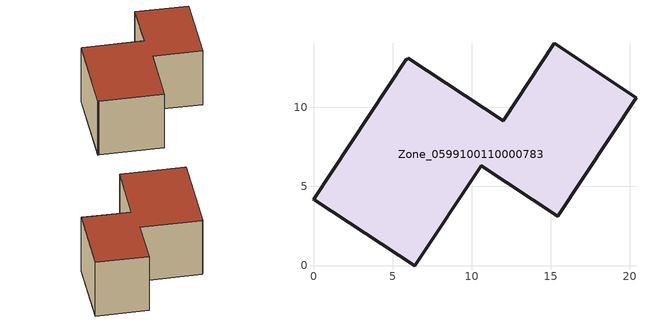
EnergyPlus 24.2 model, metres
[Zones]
Zone_0599100110000783
 floor ground (C_G): 12,9.17 15.23,14.05 20.4,10.62 15.44,3.12 10.61,6.32 6.4,0 0.14,4.09 0.18,4.16 0.06,4.14 0,4.18 5.86,13.05 5.96,13.04 6,13.11 z2
 wall outside (C_F): 5.86,13.05 0,4.18 0.06,4.14 0.18,4.16 0.14,4.09 6.4,0 10.61,6.32 15.44,3.12 20.4,10.62 15.23,14.05 12,9.17 6,13.11 5.96,13.04 5.86,13.05 z2:9.41
 roof outside (C_R): 0.18,4.16 0.14,4.09 6.4,0 10.61,6.32 15.44,3.12 20.4,10.62 15.23,14.05 12,9.17 6,13.11 5.96,13.04 5.86,13.05 0,4.18 0.06,4.14 z9.41
[BUILDING]
Pand.0599100110000783: North Axis=0; Terrain=City; Loads Convergence Tolerance Value=0.04; Temperature Convergence Tolerance Value=0.4; Solar Distribution=FullExterior; Maximum Number of Warmup Days=25; Minimum Number of Warmup Days=1
[Site:Location]
Rotterdam.The.Hague.AP_ZH_NLD Design_Conditions: Latitude=51.96; Longitude=4.45; Time Zone=1; Elevation=-4.5
[SITE:GROUNDTEMPERATURE:BUILDINGSURFACE]
18, 18, 18, 18, 18, 18, 18, 18, 18, 18, 18, 18
[MATERIAL] Thermal Absorptance=0.9; Solar Absorptance=0.7; Visible Absorptance=0.7
Name | Roughness | Thickness | Conductivity | Density | Specific Heat
G.D.2015-2018 | MediumSmooth | 0.15 | 0.0428571 | 540 | 1210
F.D.2015-2018 | Rough | 0.3 | 0.0666667 | 1920 | 840
R.D.2015-2018 | MediumRough | 0.2 | 0.0333333 | 1500 | 1000
[CONSTRUCTION]
C_G: G.D.2015-2018
C_F: F.D.2015-2018
C_R: R.D.2015-2018
[ZONE]
Zone_0599100110000783: Type=1; Multiplier=1; Ceiling Height=Autocalculate; Volume=Autocalculate; Floor Area=autocalculate; Part of Total Floor Area=Yes
[ZONEINFILTRATION:DESIGNFLOWRATE]
Infil_Zone_0599100110000783: Zone or ZoneList or Space or SpaceList=Zone_0599100110000783; Schedule=AlwaysOn; Design Flow Rate Calculation Method=Flow/Area; Flow Rate per Floor Area=0.0021; Constant Term Coefficient=1; Temperature Term Coefficient=0; Velocity Term Coefficient=0; Velocity Squared Term Coefficient=0
[HVACTEMPLATE:ZONE:IDEALLOADSAIRSYSTEM]
Zone_0599100110000783: Maximum Heating Supply Air Temperature=50; Minimum Cooling Supply Air Temperature=13; Maximum Heating Supply Air Humidity Ratio=0.0156; Minimum Cooling Supply Air Humidity Ratio=0.0077; Heating Limit=NoLimit; Cooling Limit=NoLimit; Dehumidification Control Type=ConstantSensibleHeatRatio; Cooling Sensible Heat Ratio=0.7; Dehumidification Setpoint=60; Humidification Control Type=None; Humidification Setpoint=30; Outdoor Air Method=None; Outdoor Air Flow Rate per Person=0.00944; Outdoor Air Flow Rate per Zone Floor Area=0; Outdoor Air Flow Rate per Zone=0; Demand Controlled Ventilation Type=None; Outdoor Air Economizer Type=NoEconomizer; Heat Recovery Type=None; Sensible Heat Recovery Effectiveness=0.7; Latent Heat Recovery Effectiveness=0.65
[ZONECONTROL:THERMOSTAT]
ThermostatControl_Zone_0599100110000783: Zone or ZoneList=Zone_0599100110000783; Control Type Schedule=DualSetpointControlType; Control 1=Thermostat_Zone_0599100110000783; Temperature Difference Between Cutout And Setpoint=0
[THERMOSTATSETPOINT:DUALSETPOINT]
Thermostat_Zone_0599100110000783: Heating Setpoint Temperature Schedule=HeatingSetpoint_Zone_0599100110000783; Cooling Setpoint Temperature Schedule=CoolingSetpoint_Zone_0599100110000783
[SCHEDULE:COMPACT]
HeatingSetpoint_Zone_0599100110000783: Through: 12/31, For: AllDays, Until: 24:00, 21
CoolingSetpoint_Zone_0599100110000783: Through: 12/31, For: AllDays, Until: 24:00, 24
DualSetpointControlType: Through: 12/31, For: AllDays, Until: 24:00, 4
AlwaysOn: Through: 12/31, For: AllDays, Until: 24:00, 1
